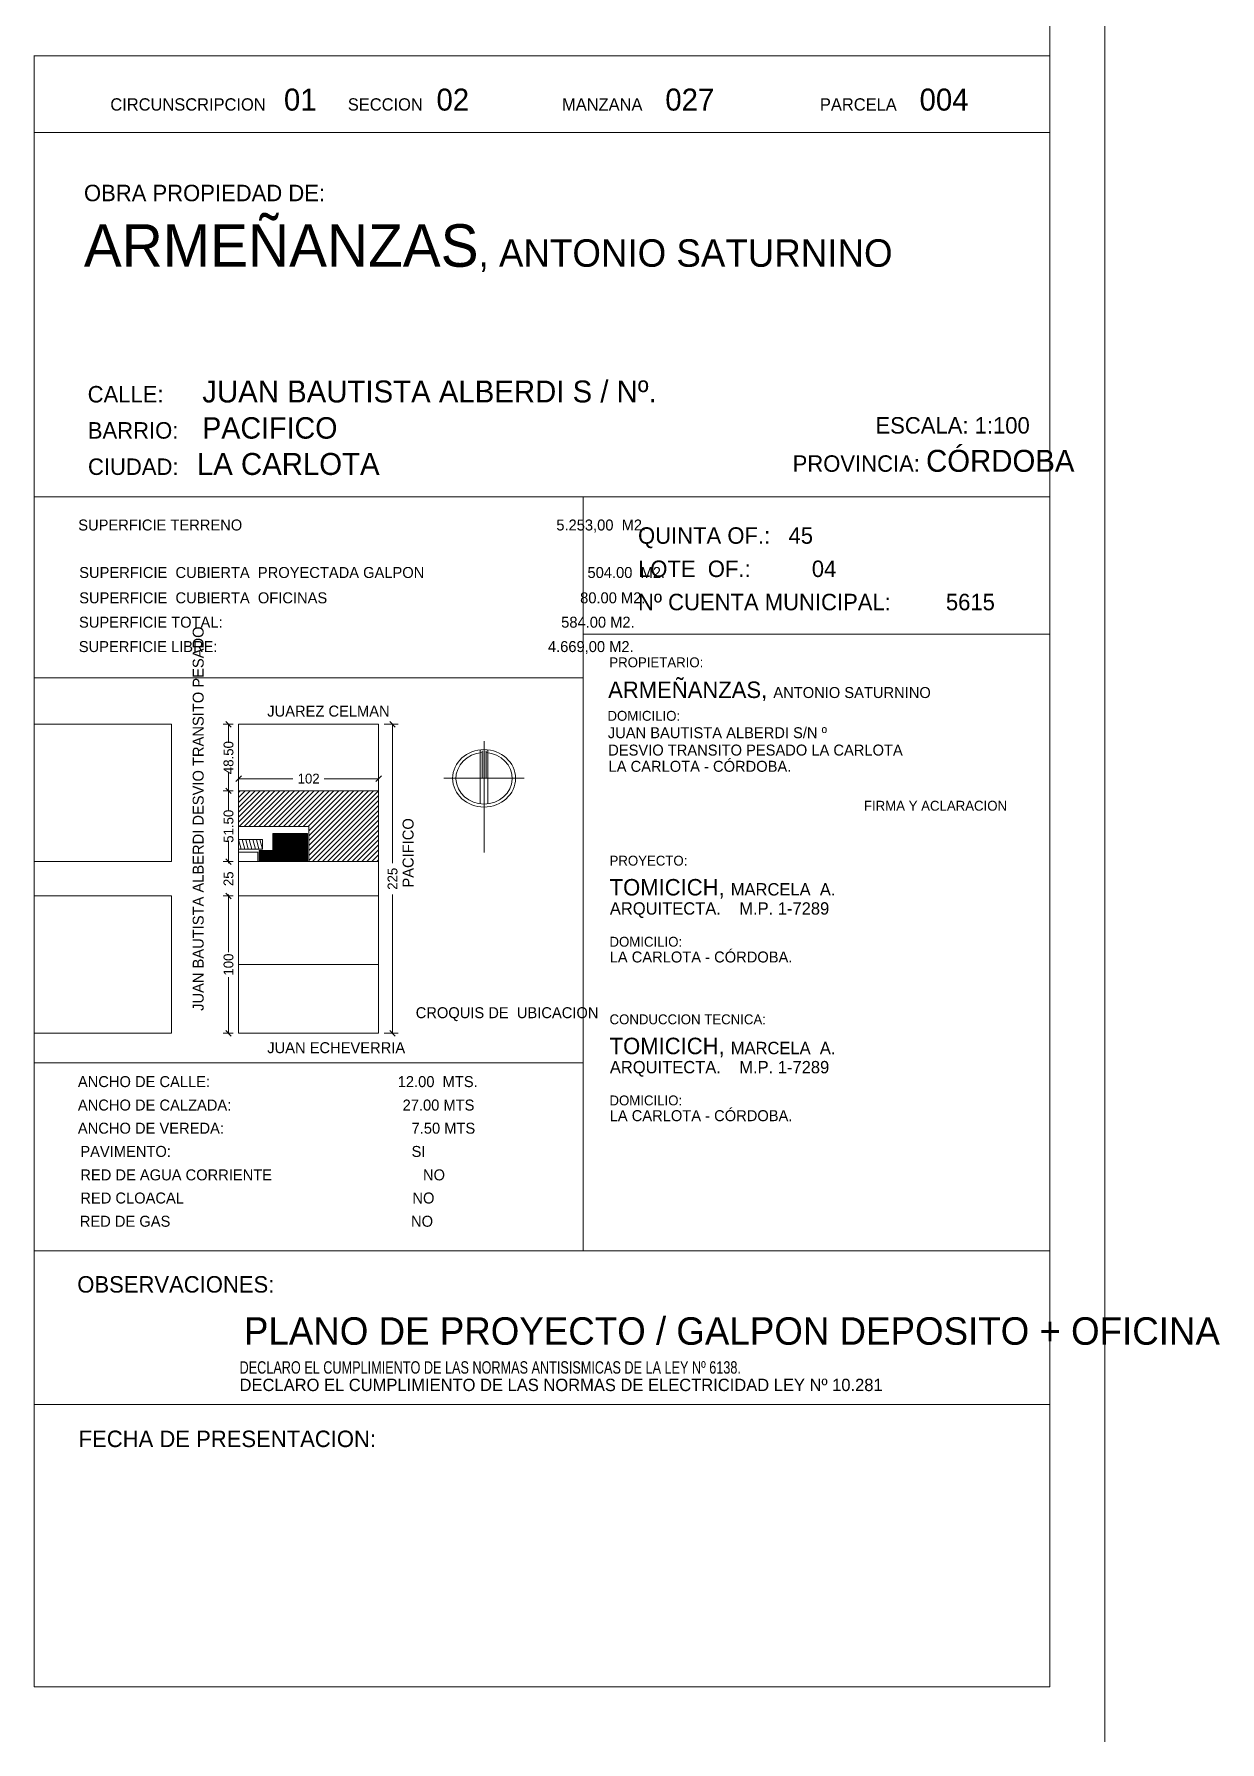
# Model space of a CAD drawing. Header units: millimetres. Extents: x 1972 to 5740, y 370 to 952.
# Drawn here: x 2744.19 to 2765.79, y 527.64 to 558.74 of the extents above; entities that cross this region are included whole.
import ezdxf

# ---------------------------------------------------------------- set-up
doc = ezdxf.new("R2010")
doc.units = ezdxf.units.MM
doc.header["$LTSCALE"] = 15
doc.layers.add('COTAS', color=5, linetype='Continuous', lineweight=20)
doc.layers.add('SOMBRAS', color=95, linetype='Continuous', lineweight=18)

# ---------------------------------------------------------------- blocks, each defined once
blk = doc.blocks.new('NORTE3')
for p, q in [((0, 1.174), (0, -2.344)), ((-0.111, 0.904), (-0.111, -0.807)), ((-0.058, 0.872), (-0.058, 0)), ((0.058, 0.872), (0.058, 0)), ((0.111, 0.904), (0.111, -0.807)), ((-1.166, 0), (1.166, 0))]:
    blk.add_line(p, q)
at = {"const_width": 0.0778}
blk.add_lwpolyline([(-0.911, 0, 1), (0.911, 0, 1)], format="xyb", close=True, dxfattribs=at)
blk.add_arc((0, 0), 0.815, 94.0608, 85.9392)
blk.add_solid([(-0.058, 0), (0.058, 0), (-0.058, 0.872), (0.058, 0.872)])
blk = doc.blocks.new('_OBLIQUE')
at = {"color": 0, "linetype": 'ByBlock', "ltscale": 0.05}
blk.add_line((-0.5, -0.5), (0.5, 0.5), dxfattribs=at)

msp = doc.modelspace()

# ---------------------------------------------------------------- hatches: boundary and pattern name
at = {"layer": 'SOMBRAS', "linetype": 'Continuous', "ltscale": 0.001}
h = msp.add_hatch(dxfattribs=at)
h.set_pattern_fill('LINE', color=256, scale=0.02, angle=45, style=0)
h.set_pattern_definition([(45, (2747.919595, 543.669394), (-0.0449013, 0.0449013), [])])
h.paths.add_polyline_path([(2750.46959, 544.95689), (2747.91959, 544.95689), (2747.91959, 544.30689), (2749.19959, 544.30689), (2749.19959, 543.66939), (2750.46959, 543.66939)])
h = msp.add_hatch(dxfattribs=at)
h.set_pattern_fill('LINE,_O', color=256, scale=0.0025, angle=-90)
h.set_pattern_definition([(270, (2748.547095, 544.181894), (0.0079375, 0), [])])
edge = h.paths.add_edge_path()
edge.add_arc((2748.60959, 543.93189), 0.0075, 270, 630)
edge = h.paths.add_edge_path()
edge.add_arc((2748.60959, 543.93189), 0.00875, 270, 630)
edge = h.paths.add_edge_path()
edge.add_arc((2749.10959, 543.93189), 0.00875, 16.60155, 163.39845)
edge.add_line((2749.10121, 543.93439), (2748.86798, 543.93439))
edge.add_arc((2748.85959, 543.93189), 0.00875, 16.60155, 163.39845)
edge.add_line((2748.85121, 543.93439), (2748.61667, 543.93439))
edge.add_arc((2748.60959, 543.93189), 0.0075, 19.471221, 160.528779)
edge.add_line((2748.60252, 543.93439), (2748.54709, 543.93439))
edge.add_line((2748.54709, 543.93439), (2748.54709, 544.18189))
edge.add_line((2748.54709, 544.18189), (2749.16959, 544.18189))
edge.add_line((2749.16959, 544.18189), (2749.16959, 543.93439))
edge.add_line((2749.16959, 543.93439), (2749.11798, 543.93439))
edge = h.paths.add_edge_path()
edge.add_arc((2749.10959, 543.93189), 0.00875, 196.60155, 343.39845)
edge.add_line((2749.11798, 543.92939), (2749.16959, 543.92939))
edge.add_line((2749.16959, 543.92939), (2749.16959, 543.68189))
edge.add_line((2749.16959, 543.68189), (2748.54709, 543.68189))
edge.add_line((2748.54709, 543.68189), (2748.54709, 543.92939))
edge.add_line((2748.54709, 543.92939), (2748.60252, 543.92939))
edge.add_arc((2748.60959, 543.93189), 0.0075, 199.471221, 340.528779)
edge.add_line((2748.61667, 543.92939), (2748.85121, 543.92939))
edge.add_arc((2748.85959, 543.93189), 0.00875, 196.60155, 343.39845)
edge.add_line((2748.86798, 543.92939), (2749.10121, 543.92939))
h = msp.add_hatch(dxfattribs=at)
h.set_pattern_fill('LINE', color=256, scale=0.0025, angle=-90, style=0)
h.set_pattern_definition([(270, (2748.297095, 543.866894), (0.0079375, 0), [])])
h.paths.add_polyline_path([(2748.29709, 543.86689), (2748.29709, 543.68189), (2748.54459, 543.68189), (2748.54459, 543.86689)])

# ---------------------------------------------------------------- linework, layer by layer
at = {"layer": 'COTAS'}
for p, q in [((2763.69459, 589.04634), (2763.69459, 527.64292)), ((2762.69459, 588.04634), (2762.69459, 528.64292)), ((2744.19459, 528.64634), (2744.19459, 558.34634)), ((2744.19459, 558.34292), (2762.69459, 558.34292)), ((2762.69459, 558.34292), (2762.69459, 528.64292)), ((2763.69459, 557.54292), (2763.69459, 527.64292)), ((2744.19459, 556.94292), (2762.69459, 556.94292)), ((2744.19459, 550.31292), (2762.69459, 550.31292)), ((2754.19459, 536.58238), (2754.19459, 550.31292)), ((2754.19459, 547.81292), (2762.69459, 547.81292)), ((2744.19459, 547.01292), (2754.19459, 547.01292)), ((2744.19459, 540.00347), (2754.19459, 540.00347)), ((2744.19459, 536.58238), (2762.69459, 536.58238)), ((2744.19459, 533.78238), (2762.69459, 533.78238)), ((2762.69459, 528.64292), (2744.19459, 528.64292))]:
    msp.add_line(p, q, dxfattribs=at)
msp.add_lwpolyline([(2763.69459, 527.64292), (2763.69459, 528.64292)], dxfattribs=at)
at = {"layer": 'SOMBRAS', "linetype": 'Continuous', "ltscale": 0.001}
for p, q in [((2747.81959, 546.16939), (2747.63549, 546.16939)), ((2747.73549, 546.16939), (2747.73549, 545.8304)), ((2750.56959, 546.16939), (2750.82361, 546.16939)), ((2750.72361, 546.16939), (2750.72361, 543.64256)), ((2747.73549, 544.95689), (2747.73549, 545.29588)), ((2747.91959, 545.05689), (2747.91959, 545.27961)), ((2747.91959, 545.17961), (2748.9094, 545.17961)), ((2750.46959, 545.17961), (2749.47978, 545.17961)), ((2750.46959, 545.05689), (2750.46959, 545.27961)), ((2747.81959, 544.95689), (2747.63549, 544.95689)), ((2747.81959, 544.95689), (2747.63549, 544.95689)), ((2747.73549, 544.95689), (2747.73549, 544.59656)), ((2747.91959, 544.30689), (2749.19959, 544.30689)), ((2748.54459, 543.68189), (2748.54459, 544.18189)), ((2748.54459, 544.18189), (2749.17459, 544.18189)), ((2748.85959, 544.11939), (2748.82424, 544.08404)), ((2748.85959, 544.11939), (2748.89495, 544.08404)), ((2749.16959, 544.18189), (2749.16959, 543.68189)), ((2747.73549, 543.66939), (2747.73549, 544.02972)), ((2747.81959, 543.66939), (2747.63549, 543.66939)), ((2747.81959, 543.66939), (2747.63549, 543.66939)), ((2747.73549, 543.66939), (2747.73549, 543.76939)), ((2747.73549, 543.66939), (2747.73549, 543.64226)), ((2748.41868, 543.73074), (2748.40101, 543.74842)), ((2748.41868, 543.73074), (2748.43636, 543.74842)), ((2748.85959, 543.74439), (2748.82424, 543.77975)), ((2748.85959, 543.74439), (2748.89495, 543.77975)), ((2747.81959, 543.04439), (2747.63549, 543.04439)), ((2747.81959, 543.04439), (2747.63549, 543.04439)), ((2747.73549, 543.04439), (2747.73549, 543.07153)), ((2747.73549, 543.04439), (2747.73549, 542.94439)), ((2747.73549, 543.04439), (2747.73549, 542.0232)), ((2750.72361, 540.54439), (2750.72361, 543.07123)), ((2747.73549, 540.54439), (2747.73549, 541.56559)), ((2747.81959, 540.54439), (2747.63549, 540.54439)), ((2750.56959, 540.54439), (2750.82361, 540.54439))]:
    msp.add_line(p, q, dxfattribs=at)
for points in [[(2746.69459, 546.16939), (2744.19459, 546.16939)], [(2746.69459, 546.16939), (2746.69459, 543.66939), (2744.19459, 543.66939)], [(2750.46959, 544.95689), (2750.46959, 543.66939), (2747.91959, 543.66939), (2747.91959, 544.95689)], [(2748.54709, 544.18189), (2748.54709, 543.68189)], [(2749.17459, 544.18189), (2749.17459, 543.68189)], [(2749.19959, 544.30689), (2749.19959, 543.66939)], [(2748.35471, 543.89439), (2748.35471, 544.06939), (2747.91959, 544.06939)], [(2747.91959, 544.06939), (2747.96649, 543.89439)], [(2748.35471, 543.89439), (2747.91959, 543.89439)], [(2748.26959, 543.84439), (2747.91959, 543.84439)], [(2747.9843, 544.06939), (2748.03119, 543.89439)], [(2748.049, 544.06939), (2748.0959, 543.89439)], [(2748.11371, 544.06939), (2748.16003, 543.89651)], [(2748.11371, 544.06939), (2748.1606, 543.89439)], [(2748.17841, 544.06939), (2748.2253, 543.89439)], [(2748.24312, 544.06939), (2748.29001, 543.89439)], [(2748.26959, 543.84439), (2748.26959, 543.66939)], [(2748.29459, 543.68189), (2748.29459, 543.68189), (2748.29459, 543.86939), (2748.54459, 543.86939)], [(2748.29709, 543.68189), (2748.29709, 543.86689), (2748.54459, 543.86689)], [(2748.30782, 544.06939), (2748.35471, 543.89439)], [(2748.60252, 543.93439), (2748.54709, 543.93439)], [(2748.60209, 543.93189), (2748.54709, 543.93189)], [(2748.60252, 543.92939), (2748.54709, 543.92939)], [(2748.85121, 543.93439), (2748.61667, 543.93439)], [(2748.85121, 543.92939), (2748.61667, 543.92939)], [(2748.85084, 543.93189), (2748.61709, 543.93189)], [(2749.10121, 543.93439), (2748.86798, 543.93439)], [(2749.10121, 543.92939), (2748.86798, 543.92939)], [(2749.10084, 543.93189), (2748.86834, 543.93189)], [(2749.16959, 543.93439), (2749.11798, 543.93439)], [(2749.16959, 543.92939), (2749.11798, 543.92939)], [(2749.16959, 543.93189), (2749.11834, 543.93189)], [(2748.29459, 543.68189), (2748.54459, 543.68189)], [(2749.17459, 543.68189), (2748.54459, 543.68189)], [(2746.69459, 543.04439), (2744.19459, 543.04439)], [(2746.69459, 543.04439), (2746.69459, 540.54439), (2744.19459, 540.54439)]]:
    msp.add_lwpolyline(points, dxfattribs=at)
for points in [[(2747.91959, 546.16939), (2750.46959, 546.16939), (2750.46959, 544.95689), (2747.91959, 544.95689)], [(2750.46959, 543.66939), (2750.46959, 543.04439), (2747.91959, 543.04439), (2747.91959, 543.66939)], [(2750.46959, 543.04439), (2750.46959, 541.79439), (2747.91959, 541.79439), (2747.91959, 543.04439)], [(2750.46959, 541.79439), (2750.46959, 540.54439), (2747.91959, 540.54439), (2747.91959, 541.79439)]]:
    msp.add_lwpolyline(points, close=True, dxfattribs=at)
for centre, radius in [((2748.60959, 543.93189), 0.0075), ((2748.60959, 543.93189), 0.005), ((2748.85959, 543.93189), 0.00875), ((2748.85959, 543.93189), 0.005), ((2749.10959, 543.93189), 0.00875), ((2749.10959, 543.93189), 0.005)]:
    msp.add_circle(centre, radius, dxfattribs=at)

# ---------------------------------------------------------------- block references
for p, xscale, yscale, zscale, rotation in [((2747.73549, 546.16939), 0.1000000000000001, 0.1000000000000001, 0.1000000000000001, 90), ((2750.72361, 546.16939), 0.1000000000000001, 0.1000000000000001, 0.1000000000000001, 90), ((2747.91959, 545.17961), 0.1, 0.1, 0.1, 180), ((2747.73549, 544.95689), 0.1000000000000001, 0.1000000000000001, 0.1000000000000001, 90), ((2747.73549, 544.95689), 0.1, 0.1, 0.1, 270), ((2747.73549, 543.66939), 0.1, 0.1, 0.1, 270), ((2747.73549, 543.66939), 0.1, 0.1, 0.1, 270), ((2747.73549, 543.04439), 0.1000000000000001, 0.1000000000000001, 0.1000000000000001, 90), ((2747.73549, 543.04439), 0.1000000000000001, 0.1000000000000001, 0.1000000000000001, 90), ((2747.73549, 540.54439), 0.1, 0.1, 0.1, 270), ((2750.72361, 540.54439), 0.1, 0.1, 0.1, 270)]:
    msp.add_blockref('_OBLIQUE', p, dxfattribs=dict(at, xscale=xscale, yscale=yscale, zscale=zscale, rotation=rotation))
at = {"layer": 'SOMBRAS', "linetype": 'Continuous', "ltscale": 10, "xscale": 0.6284053243109611, "yscale": 0.5753140017060332, "zscale": 0.6284053243109611}
msp.add_blockref('NORTE3', (2752.39024, 545.18602), dxfattribs=at)
at = {"layer": 'SOMBRAS', "linetype": 'Continuous', "ltscale": 0.001, "xscale": 0.1, "yscale": 0.1, "zscale": 0.1}
msp.add_blockref('_OBLIQUE', (2750.46959, 545.17961), dxfattribs=at)

# ---------------------------------------------------------------- texts
at = {"layer": 'COTAS', "attachment_point": 1}
for s, insert, char_height, width in [('CIRCUNSCRIPCION    {\\H1.786x;01}', (2745.5826, 557.74364), 0.224, 17.4), ('SECCION   {\\H1.786x;02}', (2749.90869, 557.74364), 0.224, 17.4), ('MANZANA     {\\H1.786x;027}', (2753.81081, 557.74364), 0.224, 17.4), ('PARCELA     {\\H1.786x;004}', (2758.5081, 557.74364), 0.224, 17.4), ('OBRA PROPIEDAD DE:', (2745.10234, 555.99331), 0.3, 17.4), ('ARMEÑANZAS{\\H0.6459x;, ANTONIO SATURNINO}', (2745.10007, 555.27416), 0.774144, 32.3136), ('CALLE:     {\\H1.333x; JUAN BAUTISTA \\H0.9998x;ALBERDI S / Nº.}', (2745.16942, 552.42922), 0.3, 16.5168429), ('BARRIO:{\\H1.3x;   PACIFICO}', (2745.17213, 551.76073), 0.3, 11.22), ('ESCALA: 1:100  ', (2759.51969, 551.76269), 0.3, 11.22), ('PROVINCIA: {\\H1.333x;CÓRDOBA}', (2758.01074, 551.1667), 0.3, 11.22), ('CIUDAD:   {\\H1.333x;LA CARLOTA}', (2745.17528, 551.10969), 0.3, 11.22), ('SUPERFICIE TERRENO                                                                             5.253,00  M2.', (2744.99795, 549.89831), 0.2, 15.5), ('QUINTA OF.:   45', (2755.19459, 549.75653), 0.3, 11.22), ('LOTE  OF.:          04    {\\H1.19x; }', (2755.19459, 549.15106), 0.3, 11.22), ('SUPERFICIE  CUBIERTA  PROYECTADA GALPON           {\\H0.75x;                        }           504.00  M2. ', (2745.0155, 549.03358), 0.2, 15.5), ('SUPERFICIE  CUBIERTA  OFICINAS                         {\\H0.75x;                                }             80.00 M2. ', (2745.0155, 548.57233), 0.2, 15.5), ('Nº CUENTA MUNICIPAL:         5615   {\\H1.19x; }', (2755.19459, 548.54559), 0.3, 11.22), ('SUPERFICIE TOTAL:                                                                                   584.00 M2.', (2745.01177, 548.1286), 0.2, 15.5), ('SUPERFICIE LIBRE:                                                                                 4.669,00 M2.', (2745.00803, 547.68487), 0.2, 15.5), (' PROPIETARIO:', (2754.60485, 547.38773), 0.18, 15.523), ('ARMEÑANZAS, {\\H0.6667x;ANTONIO SATURNINO}', (2754.65009, 546.94793), 0.3, 11.22), ('JUAREZ CELMAN', (2748.44107, 546.50975), 0.2, 15.5), (' DOMICILIO:', (2754.57099, 546.41381), 0.18, 15.523), ('JUAN BAUTISTA ALBERDI S/N º', (2754.64483, 546.11619), 0.2, 15.5), ('DESVIO TRANSITO PESADO LA CARLOTA', (2754.65121, 545.80013), 0.2, 15.5), ('LA CARLOTA - CÓRDOBA.', (2754.65759, 545.50457), 0.2, 15.523), ('FIRMA Y ACLARACION', (2759.30879, 544.77683), 0.18, 15.523), ('PROYECTO:', (2754.67567, 543.77683), 0.18, 15.523), ('TOMICICH, {\\H0.75x;MARCELA  A.}', (2754.67778, 543.35253), 0.3, 15.523), ('ARQUITECTA.    M.P. 1-7289', (2754.68118, 542.92908), 0.225, 15.523), (' DOMICILIO:', (2754.60739, 542.30042), 0.18, 15.523), ('LA CARLOTA - CÓRDOBA.', (2754.67798, 542.03288), 0.2, 15.523), ('CROQUIS DE  UBICACION', (2751.14477, 541.01865), 0.2, 15.5), ('CONDUCCION TECNICA:', (2754.67567, 540.88768), 0.18, 15.523), ('JUAN ECHEVERRIA', (2748.44107, 540.3817), 0.2, 15.5), ('TOMICICH, {\\H0.75x;MARCELA  A.}', (2754.67778, 540.46337), 0.3, 15.523), ('ANCHO DE CALLE:                                              12.00  MTS.\\P                                    ', (2744.99162, 539.76402), 0.2, 15.523), ('ARQUITECTA.    M.P. 1-7289', (2754.68118, 540.03992), 0.225, 15.523), ('ANCHO DE CALZADA:                                          27.00 MTS                         ', (2744.99162, 539.33715), 0.2, 15.523), (' DOMICILIO:', (2754.60739, 539.41127), 0.18, 15.523), ('LA CARLOTA - CÓRDOBA.', (2754.67798, 539.14373), 0.2, 15.523), ('ANCHO DE VEREDA:                                              7.50 MTS                                 ', (2744.99162, 538.91592), 0.2, 15.523), ('PAVIMENTO:                                                           SI', (2745.03609, 538.49271), 0.2, 15.523), ('RED DE AGUA CORRIENTE                                     NO\\P                         ', (2745.03609, 538.06584), 0.2, 15.523), ('RED CLOACAL                                                        NO                                 ', (2745.03609, 537.64461), 0.2, 15.523), ('RED DE GAS                                                           NO', (2745.02613, 537.2214), 0.2, 15.523), ('OBSERVACIONES:', (2744.98049, 536.12251), 0.3, 17.4), ('PLANO DE PROYECTO / GALPON DEPOSITO + OFICINA', (2748.01602, 535.37304), 0.5, 27.5), ('{\\fSwis721 LtCn BT|b0|i0|c0|p34;DECLARO EL CUMPLIMIENTO DE LAS NORMAS ANTISISMICAS DE LA LEY Nº 6138.}', (2747.93664, 534.57247), 0.225, 15.523), ('DECLARO EL CUMPLIMIENTO DE LAS NORMAS DE ELECTRICIDAD LEY Nº 10.281', (2747.93664, 534.25467), 0.225, 15.523), ('FECHA DE PRESENTACION:', (2745.00506, 533.30979), 0.3, 17.4)]:
    msp.add_mtext(s, dxfattribs=dict(at, insert=insert, char_height=char_height, width=width))
at = {"layer": 'COTAS', "char_height": 0.2, "width": 15.5, "attachment_point": 1, "rotation": 90}
for s, insert in [('JUAN BAUTISTA ALBERDI DESVIO TRANSITO PESADO', (2747.08246, 540.95157)), ('PACIFICO', (2750.90612, 543.19649))]:
    msp.add_mtext(s, dxfattribs=dict(at, insert=insert))
at = {"layer": 'SOMBRAS', "linetype": 'Continuous', "ltscale": 0.001, "char_height": 0.18, "attachment_point": 5, "rotation": 90}
for s, insert in [('48.50', (2747.73549, 545.56314)), ('51.50', (2747.73549, 544.31314)), ('225', (2750.72361, 543.35689)), ('25', (2747.73549, 543.35689)), ('100', (2747.73549, 541.79439))]:
    msp.add_mtext(s, dxfattribs=dict(at, insert=insert))
at = {"layer": 'SOMBRAS', "linetype": 'Continuous', "ltscale": 0.001, "insert": (2749.19459, 545.17961), "char_height": 0.18, "attachment_point": 5}
msp.add_mtext('102', dxfattribs=at)

doc.saveas('drawing.dxf')
